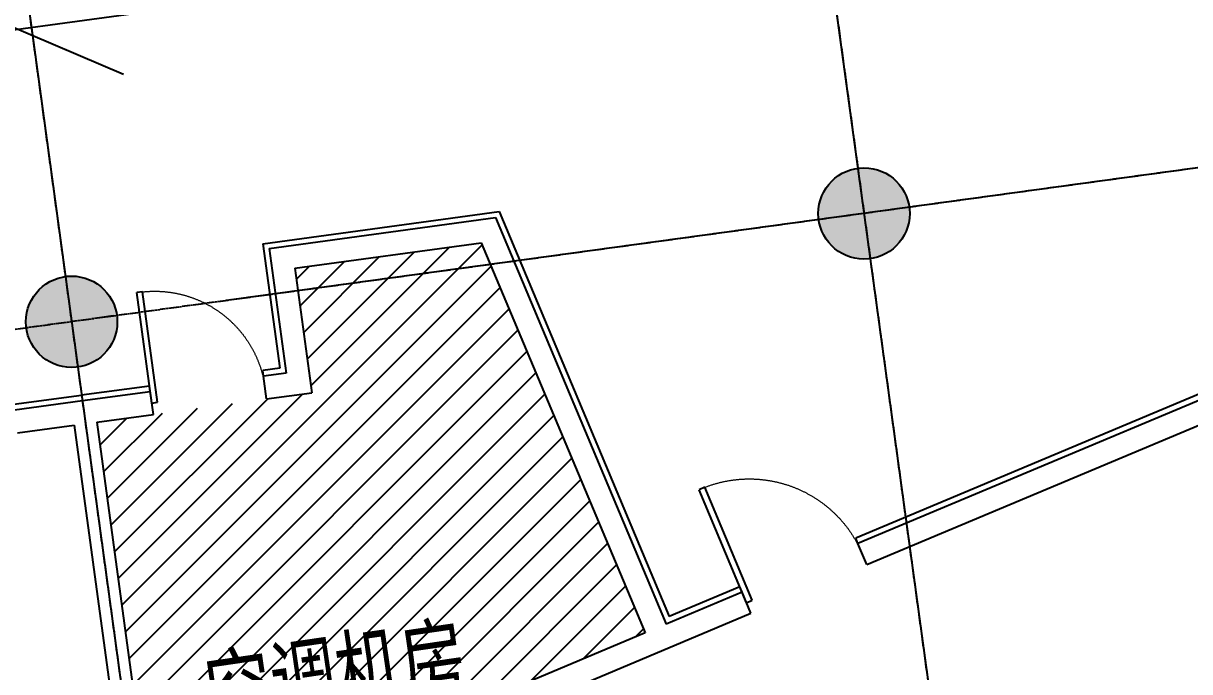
# Model space of a CAD drawing. Header units: millimetres. Extents: x -39175 to 150737, y -15023 to 140542.
# Drawn here: x 44829 to 55037, y 113149 to 118823 of the extents above; entities that cross this region are included whole.
import ezdxf

# ---------------------------------------------------------------- set-up
doc = ezdxf.new("R2010")
doc.units = ezdxf.units.MM
doc.header["$LTSCALE"] = 10
doc.linetypes.add('DASH', pattern=[0.35, 0.25, -0.1])
doc.linetypes.add('E-RG-1F$0$$0$DOTE', pattern=[2.42, 2, -0.2, 0.02, -0.2])
for name, color, linetype in [('A—墙体', 7, 'Continuous'), ('A—轴线、尺寸', 1, 'Continuous'), ('I—平面—填充03(灰度)', 250, 'Continuous'), ('I—平面—文字', 40, 'Continuous'), ('I—平面—装饰面层线', 192, 'Continuous'), ('I—平面—门', 22, 'Continuous'), ('轴线100', 1, 'Continuous')]:
    doc.layers.add(name, color=color, linetype=linetype)
doc.styles.add('ARIAL', font='arial.ttf')
doc.styles.add('XD2008', font='SIMYOU.TTF', dxfattribs={"width": 0.7, "height": 600})
doc.dimstyles.new('200', dxfattribs={"dimscale": 200, "dimtxt": 2.5, "dimasz": 2, "dimexe": 1, "dimexo": 1, "dimgap": 0.8, "dimtad": 1, "dimdec": 0, "dimdsep": 46, "dimtxsty": 'ARIAL', "dimblk1": 'ARCHTICK', "dimblk2": 'ARCHTICK', "dimsah": 1, "dimcen": -0.9, "dimdle": 1, "dimclrd": 256, "dimclre": 256, "dimclrt": 40, "dimaunit": 1, "dimadec": 0, "dimazin": 0, "dimtfac": 0.35, "dimtdec": 0, "dimtix": 1, "dimtmove": 2, "dimatfit": 3, "dimldrblk": 'ARCHTICK', "dimfxl": 0, "dimtvp": 0.8, "dimtolj": 1, "dimtzin": 0, "dimarcsym": 0})

# ---------------------------------------------------------------- blocks, each defined once
blk = doc.blocks.new('E-COLS-F5')
at = {"layer": 'I—平面—填充03(灰度)'}
h = blk.add_hatch(color=18, dxfattribs=at)
edge = h.paths.add_edge_path()
edge.add_arc((11761100, -6089785), 400, 0, 360)
h = blk.add_hatch(color=18, dxfattribs=at)
edge = h.paths.add_edge_path()
edge.add_arc((11754165, -6090733), 400, 0, 360)
at = {"layer": 'A—墙体'}
for centre in [(11761100, -6089785), (11754165, -6090733)]:
    blk.add_circle(centre, 400, dxfattribs=at)
blk = doc.blocks.new('E2-RI-5F$0$$DorLib2D$00000001')
at = {"layer": 'I—平面—门'}
for p, q in [((0.45, 0.975), (0.5, 0.975)), ((0.45, 0), (0.45, 0.975)), ((0.5, 0), (0.5, 0.975)), ((0.5, 0), (0.45, 0))]:
    blk.add_line(p, q, dxfattribs=at)
at = {"layer": 'I—平面—门', "color": 8, "linetype": 'DASH', "lineweight": 13}
blk.add_arc((0.475, 0), 0.975, 91.46928, 180, dxfattribs=at)
blk = doc.blocks.new('_ArchTick')
at = {"color": 0, "linetype": 'ByBlock', "const_width": 0.15}
blk.add_lwpolyline([(-0.5, -0.5), (0.5, 0.5)], dxfattribs=at)
blk = doc.blocks.new('*D4653')
at = {"layer": 'A—轴线、尺寸', "linetype": 'ByBlock', "lineweight": -2}
for p, q in [((78472, 131607), (77673, 137453)), ((-33466, 122060), (77898, 137282)), ((-32387, 115642), (-33295, 122285))]:
    blk.add_line(p, q, dxfattribs=at)
at = {"layer": 'Defpoints', "color": 0, "linetype": 'ByBlock'}
for p in [(77700, 137255), (78499, 131409), (-32360, 115444, 0)]:
    blk.add_point(p, dxfattribs=at)
at = {"layer": 'A—轴线、尺寸', "linetype": 'ByBlock', "lineweight": -2, "xscale": 400, "yscale": 400, "zscale": 400}
for p, rotation in [((77700, 137255), 7.783339573525556), ((-33268, 122087), 187.7833395735256)]:
    blk.add_blockref('_ArchTick', p, dxfattribs=dict(at, rotation=rotation))
at = {"layer": 'A—轴线、尺寸', "color": 40, "linetype": 'ByBlock', "insert": (22160, 130082), "char_height": 500, "attachment_point": 5, "rotation": 7.7833, "style": 'ARIAL'}
blk.add_mtext('\\A1;112000', dxfattribs=at)
blk = doc.blocks.new('A$C1C9D1350')
at = {"layer": '轴线100', "linetype": 'E-RG-1F$0$$0$DOTE'}
for p, q in [((-205631.5, 137772.7), (-201138.5, 104901.6)), ((-212567.1, 136824.8), (-208074, 103953.6)), ((-185726.1, 122577.6), (-262526.2, 112080.1))]:
    blk.add_line(p, q, dxfattribs=at)

msp = doc.modelspace()

# ---------------------------------------------------------------- hatches: boundary and pattern name
at = {"layer": 'I—平面—装饰面层线'}
h = msp.add_hatch(dxfattribs=at)
h.set_pattern_fill('ANSI31', color=8, scale=1500, style=0)
h.set_pattern_definition([(45, (-6071.9, -5118.89), (-132.58252, 132.58252), [])])
h.paths.add_polyline_path([(45471.9, 115333.3), (47354.4, 115590.6), (47205.4, 116680.5), (48836.4, 116903.4), (50270.6, 113488.3), (49120.7, 113005.4), (49533.7, 109984.1), (46264.2, 109537.2)])

# ---------------------------------------------------------------- linework, layer by layer
at = {"layer": 'A—墙体'}
for p, q in [((46980.2, 116851.6), (48961.3, 117122.4)), ((48961.3, 117122.4), (50455, 113565.7)), ((47205.4, 116680.5), (48836.4, 116903.4)), ((48836.4, 116903.4), (50270.6, 113488.3)), ((46980.2, 116851.6), (47129.1, 115761.7)), ((47205.4, 116680.5), (47354.4, 115590.6)), ((56798.8, 116229.9), (52133.3, 114270.5)), ((52210.7, 114086.1), (56876.3, 116045.5)), ((47129.1, 115761.7), (46931, 115734.6)), ((46958.1, 115536.4), (46931, 115734.6)), ((45940.2, 115599.2), (45345.7, 115517.9)), ((45967.3, 115401), (45933.4, 115648.7)), ((46958.1, 115536.4), (47354.4, 115590.6)), ((45345.7, 115517.9), (44751.3, 115436.6)), ((45345.7, 115517.9), (45345.7, 115517.9)), ((45471.9, 115333.3), (45967.3, 115401)), ((44778.4, 115238.5), (45273.7, 115306.2)), ((45273.7, 115306.2), (46079.5, 109411)), ((45471.9, 115333.3), (46453.8, 108150.1)), ((52210.7, 114086.1), (52133.3, 114270.5)), ((51119.1, 113844.6), (50455, 113565.7)), ((51196.5, 113660.2), (51119.1, 113844.6)), ((49339.7, 112880.4), (51196.5, 113660.2)), ((50270.6, 113488.3), (49120.7, 113005.4))]:
    msp.add_line(p, q, dxfattribs=at)
at = {"layer": 'A—轴线、尺寸', "linetype": 'E-RG-1F$0$$0$DOTE', "ltscale": 500}
for p, q in [((49782.5, 134747.2), (54275.5, 101876)), ((42847, 133799.2), (47340, 100928.1)), ((80491.9, 121028.9), (-7112.2, 109054.5))]:
    msp.add_line(p, q, dxfattribs=at)
at = {"layer": 'I—平面—装饰面层线'}
for p, q in [((39895.4, 118103.6), (47206.9, 119103)), ((46923.8, 116894.3), (48992.6, 117177.1)), ((48992.6, 117177.1), (50481.7, 113631.2)), ((46923.8, 116894.3), (47072.8, 115804.5)), ((56779.5, 116276), (52113.9, 114316.6)), ((47072.8, 115804.5), (46924.2, 115784.1)), ((46931, 115734.6), (46924.2, 115784.1)), ((45339, 115567.4), (44744.5, 115486.2)), ((45933.4, 115648.7), (45339, 115567.5)), ((45940.2, 115599.2), (45933.4, 115648.7)), ((52133.3, 114270.5), (52113.9, 114316.6)), ((51099.7, 113890.7), (50481.7, 113631.2)), ((51119.1, 113844.6), (51099.7, 113890.7))]:
    msp.add_line(p, q, dxfattribs=at)
at = {"layer": 'I—平面—门'}
msp.add_lwpolyline([(44694, 118809.3), (45706, 118378.4)], dxfattribs=at)
msp.add_lwpolyline([(44694, 118809.3), (45706, 118378.4)], dxfattribs=at)

# ---------------------------------------------------------------- block references
at = {"layer": 'A—墙体'}
msp.add_blockref('E-COLS-F5', (-11708913.6, 6206944.1), dxfattribs=at)
at = {"layer": 'I—平面—装饰面层线', "xscale": -1100.000000000601, "yscale": 1100, "zscale": -1100.000000000809, "rotation": 22.78051469474882}
msp.add_blockref('E2-RI-5F$0$$DorLib2D$00000001', (51664.9, 113965.4), dxfattribs=at)
at = {"layer": 'I—平面—门', "xscale": -1000.000000000688, "yscale": 1000, "zscale": -1000.000000000435, "rotation": 7.783339568414974}
msp.add_blockref('E2-RI-5F$0$$DorLib2D$00000001', (46449.1, 115567.8), dxfattribs=at)
at = {"layer": '轴线100'}
msp.add_blockref('A$C1C9D1350', (255414.1, -3026), dxfattribs=at)

# ---------------------------------------------------------------- texts
at = {"layer": 'I—平面—文字', "linetype": 'ByBlock', "style": 'XD2008', "width": 0.7}
msp.add_text('空调机房', height=600, rotation=8.32175, dxfattribs=at).set_placement((46477.1, 112650.5, 0))

# ---------------------------------------------------------------- dimensions: what is measured, and where the dimension line sits
at = {"layer": 'A—轴线、尺寸', "linetype": 'ByBlock'}
dim = msp.add_linear_dim(base=(77700.2, 137254.9), p1=(-32359.8, 115444.1, 0), p2=(78499.3, 131408.6), angle=7.78334, dimstyle='200', dxfattribs=at)
dim.commit()
dim.dimension.update_dxf_attribs({"geometry": '*D4653', "text_midpoint": (22159.9, 130082.5)})

doc.saveas('drawing.dxf')
